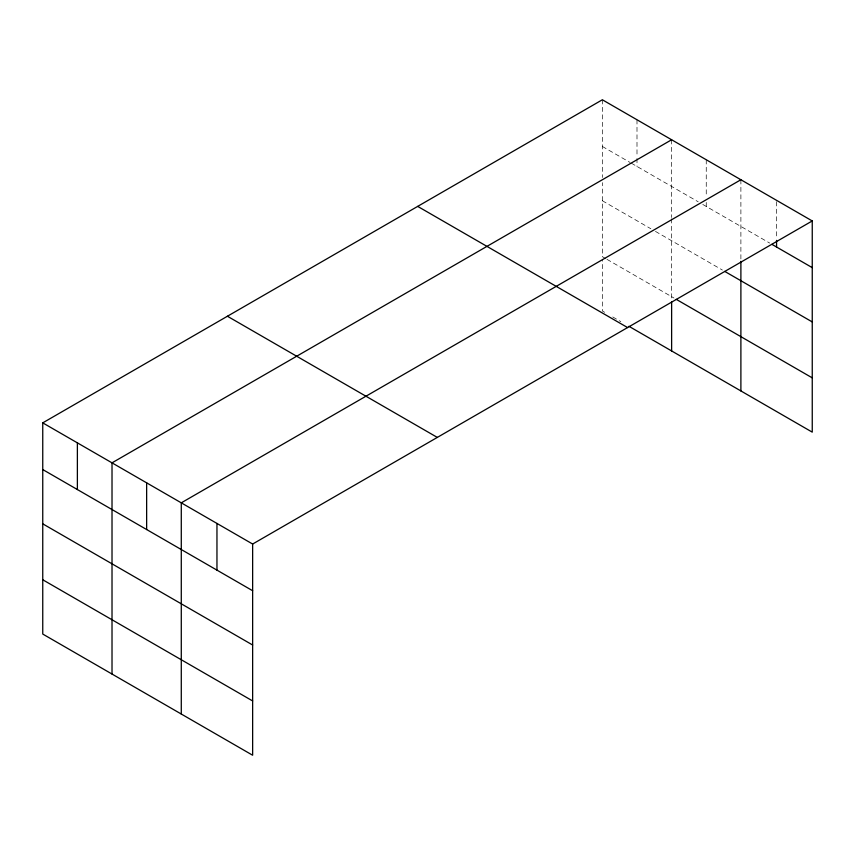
<?xml version="1.0" encoding="UTF-8"?>
<svg xmlns="http://www.w3.org/2000/svg" width="855" height="855" viewBox="0 0 855 855"><rect width="100%" height="100%" fill="white"/><g stroke="black" fill="none" stroke-linecap="round" stroke-linejoin="round"><path stroke-width="0.64" stroke-dasharray="4.28 3.21" d="M602.358 99.768L602.358 177.487M602.358 146.462L630.071 162.461M631.225 163.123L698.172 201.78M702.789 204.452L769.66 243.055M602.358 200.754L650.847 228.745M655.464 231.406L722.422 270.062M605.821 258.68L602.358 256.682L602.358 182.649M606.975 259.343L673.932 298M604.667 312.299L602.358 310.964L602.358 259.268M612.746 316.959L620.826 321.63M776.564 201.684L776.564 239.037M740.89 179.742L740.89 260.048M706.251 159.757L706.251 197.11M706.251 202.443L706.251 206.45M671.624 139.76L671.624 217.469M671.624 218.762L671.624 299.25M636.996 119.764L636.996 157.117M636.996 158.453L636.996 166.458"/><path stroke-width="1.28" d="M42.75 422.862L252.642 544.037L252.642 755.232L42.75 634.057L42.75 422.862L602.358 99.768L812.25 220.943L812.25 432.138L628.917 326.289M671.624 139.76L112.016 462.844L112.016 674.039M740.89 179.742L181.281 502.836L181.281 714.032M252.642 544.037L812.25 220.943M771.969 244.38L812.25 267.636M724.73 271.398L812.25 321.929M676.241 299.336L812.25 377.857M417.689 206.386L627.581 327.561M227.419 316.243L437.311 437.418M42.75 469.555L252.642 590.73M42.75 523.837L252.642 645.012M42.75 579.765L252.642 700.95M776.564 240.373L776.564 247.042M740.89 261.341L740.89 390.938M671.624 301.836L671.624 350.956M216.956 523.431L216.956 570.125M146.643 482.84L146.643 529.534M77.378 442.847L77.378 489.552"/></g></svg>
